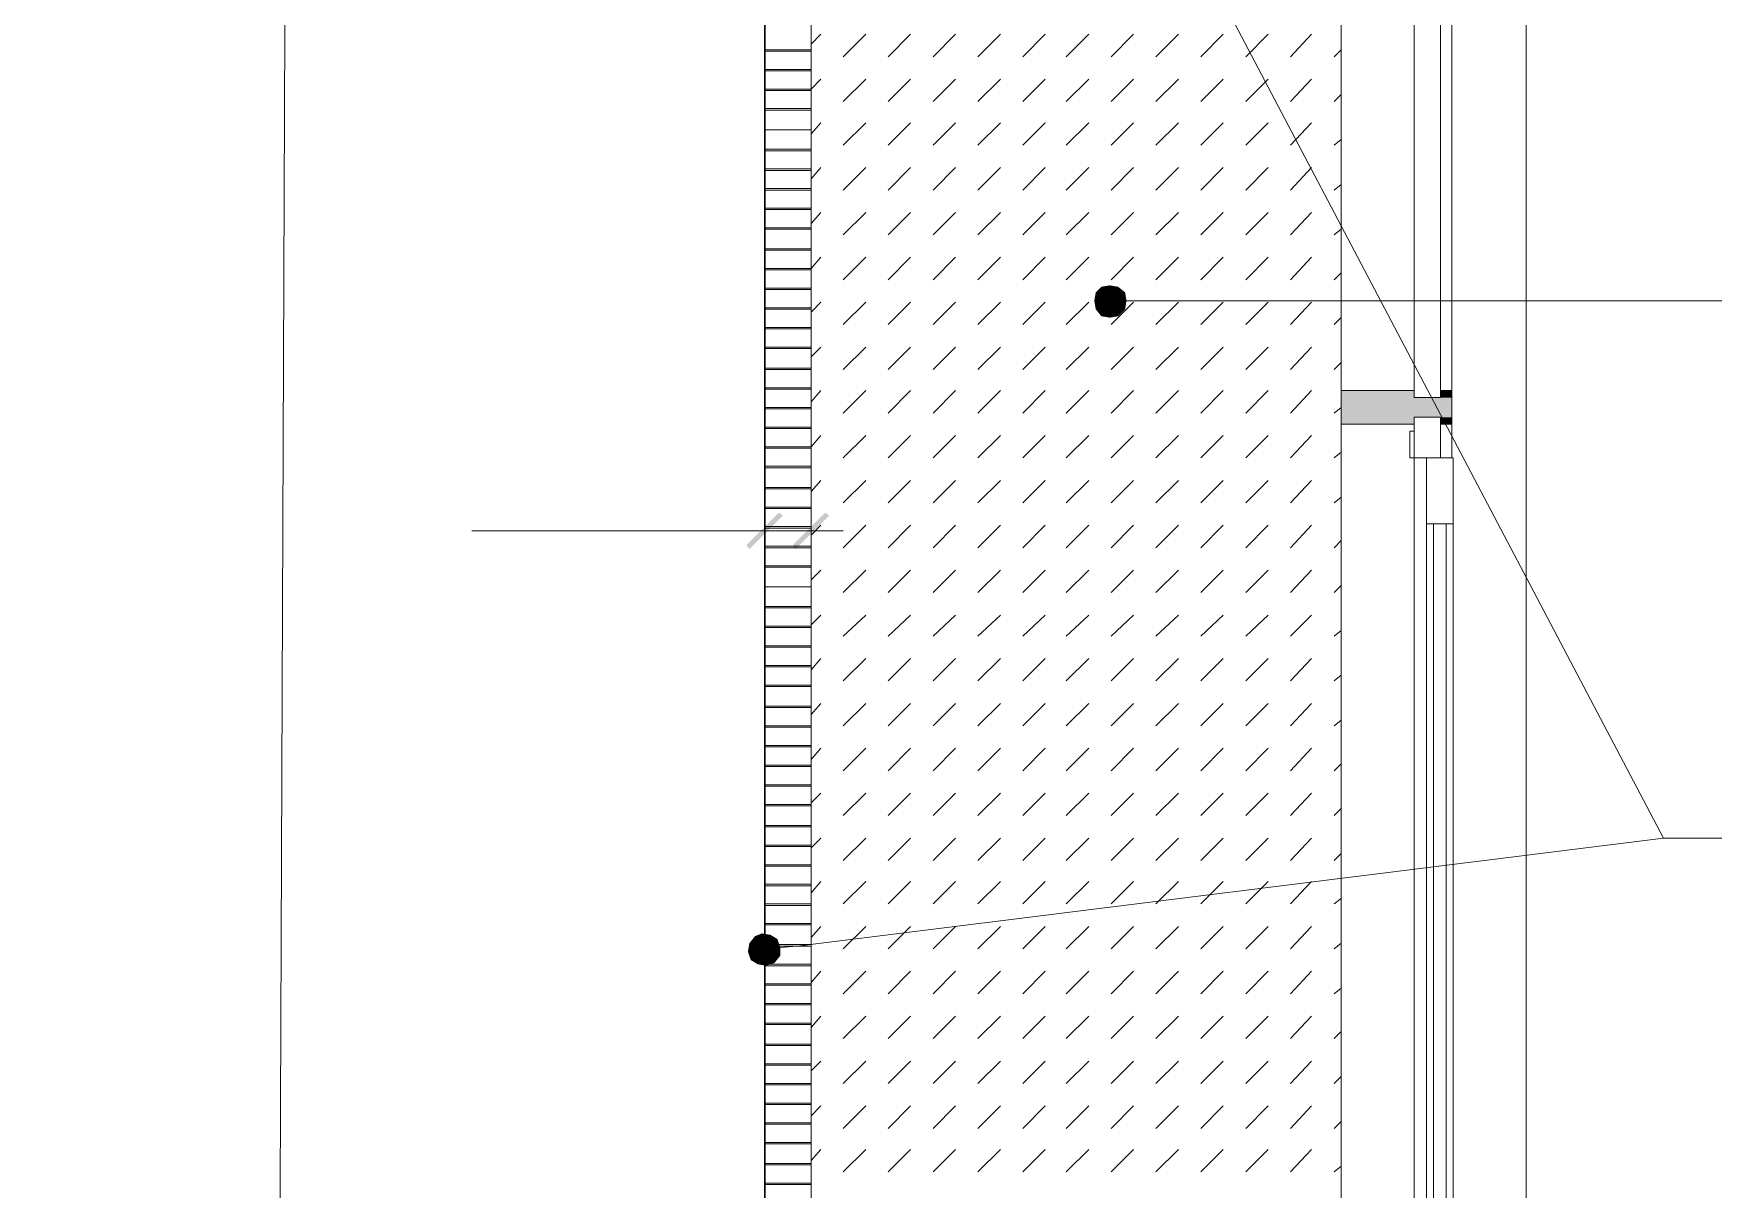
# Model space of a CAD drawing. Header units: millimetres. Extents: x -356862 to 418287, y 0 to 839748.
# Drawn here: x 350587 to 353123, y 794350 to 796094 of the extents above; entities that cross this region are included whole.
import ezdxf

# ---------------------------------------------------------------- set-up
doc = ezdxf.new("R2010")
doc.units = ezdxf.units.MM
doc.layers.add('PDF _Геометрия', color=7, linetype='Continuous', true_color=0xbababa)
doc.layers.add('PDF _Сплошная заливка', color=7, linetype='Continuous', true_color=0xf50000)

msp = doc.modelspace()

# ---------------------------------------------------------------- linework, layer by layer
at = {"layer": 'PDF _Геометрия', "color": 251, "lineweight": 20, "true_color": 0x545454}
for points in [[(352001.8493, 796863.5909), (352014.5509, 796842.4215), (353047.6155, 794880.0224), (353140.7606, 794880.0224), (356496.1034, 794880.0224)], [(350966.6679, 796251.7965), (350966.6679, 796226.3933), (350951.8493, 792597.9659), (350858.7042, 792597.9659), (347547.8171, 792597.9659)], [(352236.8292, 795690.8086), (352262.2324, 795690.8086), (353487.938, 795690.8086), (353581.0832, 795690.8086), (356146.809, 795690.8086)], [(351713.9461, 794714.9014), (351739.3493, 794717.0183), (353047.6155, 794880.0224)]]:
    msp.add_lwpolyline(points, dxfattribs=at)
at = {"layer": 'PDF _Геометрия', "color": 93, "lineweight": 5, "true_color": 0x5cb85c}
msp.add_lwpolyline([(351760.5187, 793203.4094), (351690.6598, 793203.4094), (351690.6598, 796675.1836), (351760.5187, 796675.1836)], close=True, dxfattribs=at)
at = {"layer": 'PDF _Геометрия', "color": 93, "lineweight": 30, "true_color": 0x5cb85c}
msp.add_lwpolyline([(351760.5187, 793203.4094), (351690.6598, 793203.4094), (351690.6598, 796675.1836), (351760.5187, 796675.1836)], dxfattribs=at)
at = {"layer": 'PDF _Геометрия', "color": 7, "lineweight": 18}
msp.add_lwpolyline([(351760.5187, 796675.1836), (351991.2647, 796675.1836), (351991.2647, 796505.8288), (352560.7203, 796505.8288), (352560.7203, 793203.4094), (351760.5187, 793203.4094)], close=True, dxfattribs=at)
at = {"layer": 'PDF _Геометрия', "color": 7, "lineweight": 9}
for points in [[(351760.5187, 796675.1836), (351760.5187, 793203.4094)], [(352560.7203, 795555.3248), (352560.7203, 796404.2159)], [(352560.7203, 793203.4094), (352560.7203, 795504.5183)], [(352670.8009, 795453.7119), (352664.4501, 795453.7119), (352664.4501, 795493.9336), (352670.8009, 795493.9336)]]:
    msp.add_lwpolyline(points, dxfattribs=at)
at = {"layer": 'PDF _Геометрия', "color": 252, "lineweight": 5, "true_color": 0x989898}
for points in [[(352840.1558, 796429.6191), (352840.1558, 795529.9215), (352840.1558, 793203.4094), (352730.0751, 793203.4094)], [(352560.7203, 796404.2159), (352560.7203, 795555.3248)], [(352727.9582, 796404.2159), (352727.9582, 795555.3248)], [(352670.8009, 793203.4094), (352560.7203, 793203.4094), (352560.7203, 795504.5183)], [(352727.9582, 795504.5183), (352727.9582, 795453.7119)]]:
    msp.add_lwpolyline(points, dxfattribs=at)
at = {"layer": 'PDF _Геометрия', "color": 7, "lineweight": 5}
msp.add_lwpolyline([(352670.8009, 796414.8006), (352670.8009, 795544.7401), (352711.0227, 795544.7401), (352711.0227, 796414.8006)], close=True, dxfattribs=at)
at = {"layer": 'PDF _Геометрия', "lineweight": 18}
for points in [[(351760.5187, 796078.2078), (351775.3372, 796093.0264)], [(351809.2082, 796059.1554), (351843.0792, 796093.0264)], [(351876.9501, 796059.1554), (351910.8211, 796093.0264)], [(351944.6921, 796059.1554), (351978.563, 796093.0264)], [(352012.434, 796059.1554), (352046.305, 796093.0264)], [(352080.1759, 796059.1554), (352114.0469, 796093.0264)], [(352145.8009, 796059.1554), (352179.6719, 796093.0264)], [(352213.5429, 796059.1554), (352247.4138, 796093.0264)], [(352281.2848, 796059.1554), (352315.1558, 796093.0264)], [(352349.0268, 796059.1554), (352382.8977, 796093.0264)], [(352416.7687, 796059.1554), (352450.6397, 796093.0264)], [(352484.5106, 796059.1554), (352516.2647, 796093.0264)], [(352550.1356, 796059.1554), (352560.7203, 796069.7401)], [(351760.5187, 796010.4659), (351775.3372, 796025.2844)], [(351809.2082, 795991.4135), (351843.0792, 796025.2844)], [(351876.9501, 795991.4135), (351910.8211, 796025.2844)], [(351944.6921, 795991.4135), (351978.563, 796025.2844)], [(352012.434, 795991.4135), (352046.305, 796025.2844)], [(352080.1759, 795991.4135), (352114.0469, 796025.2844)], [(352145.8009, 795991.4135), (352179.6719, 796025.2844)], [(352213.5429, 795991.4135), (352247.4138, 796025.2844)], [(352281.2848, 795991.4135), (352315.1558, 796025.2844)], [(352349.0268, 795991.4135), (352382.8977, 796025.2844)], [(352416.7687, 795991.4135), (352450.6397, 796025.2844)], [(352484.5106, 795991.4135), (352516.2647, 796025.2844)], [(352550.1356, 795991.4135), (352560.7203, 796001.9982)], [(351760.5187, 795942.724), (351775.3372, 795959.6594)], [(351809.2082, 795925.7885), (351843.0792, 795959.6594)], [(351876.9501, 795925.7885), (351910.8211, 795959.6594)], [(351944.6921, 795925.7885), (351978.563, 795959.6594)], [(352012.434, 795925.7885), (352046.305, 795959.6594)], [(352080.1759, 795925.7885), (352114.0469, 795959.6594)], [(352145.8009, 795925.7885), (352179.6719, 795959.6594)], [(352213.5429, 795925.7885), (352247.4138, 795959.6594)], [(352281.2848, 795925.7885), (352315.1558, 795959.6594)], [(352349.0268, 795925.7885), (352382.8977, 795959.6594)], [(352416.7687, 795925.7885), (352450.6397, 795959.6594)], [(352484.5106, 795925.7885), (352516.2647, 795959.6594)], [(352550.1356, 795925.7885), (352560.7203, 795934.2562)], [(351760.5187, 795874.982), (351775.3372, 795891.9175)], [(351809.2082, 795858.0465), (351843.0792, 795891.9175)], [(351876.9501, 795858.0465), (351910.8211, 795891.9175)], [(351944.6921, 795858.0465), (351978.563, 795891.9175)], [(352012.434, 795858.0465), (352046.305, 795891.9175)], [(352080.1759, 795858.0465), (352114.0469, 795891.9175)], [(352145.8009, 795858.0465), (352179.6719, 795891.9175)], [(352213.5429, 795858.0465), (352247.4138, 795891.9175)], [(352281.2848, 795858.0465), (352315.1558, 795891.9175)], [(352349.0268, 795858.0465), (352382.8977, 795891.9175)], [(352416.7687, 795858.0465), (352450.6397, 795891.9175)], [(352484.5106, 795858.0465), (352516.2647, 795891.9175)], [(352550.1356, 795858.0465), (352560.7203, 795866.5143)], [(351760.5187, 795807.2401), (351775.3372, 795824.1756)], [(351809.2082, 795790.3046), (351843.0792, 795824.1756)], [(351876.9501, 795790.3046), (351910.8211, 795824.1756)], [(351944.6921, 795790.3046), (351978.563, 795824.1756)], [(352012.434, 795790.3046), (352046.305, 795824.1756)], [(352080.1759, 795790.3046), (352114.0469, 795824.1756)], [(352145.8009, 795790.3046), (352179.6719, 795824.1756)], [(352213.5429, 795790.3046), (352247.4138, 795824.1756)], [(352281.2848, 795790.3046), (352315.1558, 795824.1756)], [(352349.0268, 795790.3046), (352382.8977, 795824.1756)], [(352416.7687, 795790.3046), (352450.6397, 795824.1756)], [(352484.5106, 795790.3046), (352516.2647, 795824.1756)], [(352550.1356, 795790.3046), (352560.7203, 795798.7724)], [(351760.5187, 795739.4982), (351775.3372, 795756.4336)], [(351809.2082, 795722.5627), (351843.0792, 795756.4336)], [(351876.9501, 795722.5627), (351910.8211, 795756.4336)], [(351944.6921, 795722.5627), (351978.563, 795756.4336)], [(352012.434, 795722.5627), (352046.305, 795756.4336)], [(352080.1759, 795722.5627), (352114.0469, 795756.4336)], [(352145.8009, 795722.5627), (352179.6719, 795756.4336)], [(352213.5429, 795722.5627), (352247.4138, 795756.4336)], [(352281.2848, 795722.5627), (352315.1558, 795756.4336)], [(352349.0268, 795722.5627), (352382.8977, 795756.4336)], [(352416.7687, 795722.5627), (352450.6397, 795756.4336)], [(352484.5106, 795722.5627), (352516.2647, 795756.4336)], [(352550.1356, 795722.5627), (352560.7203, 795733.1474)], [(351760.5187, 795673.8732), (351775.3372, 795688.6917)], [(351809.2082, 795654.8207), (351843.0792, 795688.6917)], [(351876.9501, 795654.8207), (351910.8211, 795688.6917)], [(351944.6921, 795654.8207), (351978.563, 795688.6917)], [(352012.434, 795654.8207), (352046.305, 795688.6917)], [(352080.1759, 795654.8207), (352114.0469, 795688.6917)], [(352145.8009, 795654.8207), (352179.6719, 795688.6917)], [(352213.5429, 795654.8207), (352247.4138, 795688.6917)], [(352281.2848, 795654.8207), (352315.1558, 795688.6917)], [(352349.0268, 795654.8207), (352382.8977, 795688.6917)], [(352416.7687, 795654.8207), (352450.6397, 795688.6917)], [(352484.5106, 795654.8207), (352516.2647, 795688.6917)], [(352550.1356, 795654.8207), (352560.7203, 795665.4054)], [(351760.5187, 795606.1312), (351775.3372, 795620.9498)], [(351809.2082, 795587.0788), (351843.0792, 795620.9498)], [(351876.9501, 795587.0788), (351910.8211, 795620.9498)], [(351944.6921, 795587.0788), (351978.563, 795620.9498)], [(352012.434, 795587.0788), (352046.305, 795620.9498)], [(352080.1759, 795587.0788), (352114.0469, 795620.9498)], [(352145.8009, 795587.0788), (352179.6719, 795620.9498)], [(352213.5429, 795587.0788), (352247.4138, 795620.9498)], [(352281.2848, 795587.0788), (352315.1558, 795620.9498)], [(352349.0268, 795587.0788), (352382.8977, 795620.9498)], [(352416.7687, 795587.0788), (352450.6397, 795620.9498)], [(352484.5106, 795587.0788), (352516.2647, 795620.9498)], [(352550.1356, 795587.0788), (352560.7203, 795597.6635)], [(351760.5187, 795538.3893), (351775.3372, 795555.3248)], [(351809.2082, 795521.4538), (351843.0792, 795555.3248)], [(351876.9501, 795521.4538), (351910.8211, 795555.3248)], [(351944.6921, 795521.4538), (351978.563, 795555.3248)], [(352012.434, 795521.4538), (352046.305, 795555.3248)], [(352080.1759, 795521.4538), (352114.0469, 795555.3248)], [(352145.8009, 795521.4538), (352179.6719, 795555.3248)], [(352213.5429, 795521.4538), (352247.4138, 795555.3248)], [(352281.2848, 795521.4538), (352315.1558, 795555.3248)], [(352349.0268, 795521.4538), (352382.8977, 795555.3248)], [(352416.7687, 795521.4538), (352450.6397, 795555.3248)], [(352484.5106, 795521.4538), (352516.2647, 795555.3248)], [(352550.1356, 795521.4538), (352560.7203, 795529.9215)], [(351760.5187, 795470.6474), (351775.3372, 795487.5828)], [(351809.2082, 795453.7119), (351843.0792, 795487.5828)], [(351876.9501, 795453.7119), (351910.8211, 795487.5828)], [(351944.6921, 795453.7119), (351978.563, 795487.5828)], [(352012.434, 795453.7119), (352046.305, 795487.5828)], [(352080.1759, 795453.7119), (352114.0469, 795487.5828)], [(352145.8009, 795453.7119), (352179.6719, 795487.5828)], [(352213.5429, 795453.7119), (352247.4138, 795487.5828)], [(352281.2848, 795453.7119), (352315.1558, 795487.5828)], [(352349.0268, 795453.7119), (352382.8977, 795487.5828)], [(352416.7687, 795453.7119), (352450.6397, 795487.5828)], [(352484.5106, 795453.7119), (352516.2647, 795487.5828)], [(352550.1356, 795453.7119), (352560.7203, 795462.1796)], [(351760.5187, 795402.9054), (351775.3372, 795419.8409)], [(351809.2082, 795385.9699), (351843.0792, 795419.8409)], [(351876.9501, 795385.9699), (351910.8211, 795419.8409)], [(351944.6921, 795385.9699), (351978.563, 795419.8409)], [(352012.434, 795385.9699), (352046.305, 795419.8409)], [(352080.1759, 795385.9699), (352114.0469, 795419.8409)], [(352145.8009, 795385.9699), (352179.6719, 795419.8409)], [(352213.5429, 795385.9699), (352247.4138, 795419.8409)], [(352281.2848, 795385.9699), (352315.1558, 795419.8409)], [(352349.0268, 795385.9699), (352382.8977, 795419.8409)], [(352416.7687, 795385.9699), (352450.6397, 795419.8409)], [(352484.5106, 795385.9699), (352516.2647, 795419.8409)], [(352550.1356, 795385.9699), (352560.7203, 795394.4377)], [(351760.5187, 795337.2804), (351775.3372, 795352.099)], [(351809.2082, 795318.228), (351843.0792, 795352.099)], [(351876.9501, 795318.228), (351910.8211, 795352.099)], [(351944.6921, 795318.228), (351978.563, 795352.099)], [(352012.434, 795318.228), (352046.305, 795352.099)], [(352080.1759, 795318.228), (352114.0469, 795352.099)], [(352145.8009, 795318.228), (352179.6719, 795352.099)], [(352213.5429, 795318.228), (352247.4138, 795352.099)], [(352281.2848, 795318.228), (352315.1558, 795352.099)], [(352349.0268, 795318.228), (352382.8977, 795352.099)], [(352416.7687, 795318.228), (352450.6397, 795352.099)], [(352484.5106, 795318.228), (352516.2647, 795352.099)], [(352550.1356, 795318.228), (352560.7203, 795328.8127)], [(351760.5187, 795269.5385), (351775.3372, 795284.357)], [(351809.2082, 795250.4861), (351843.0792, 795284.357)], [(351876.9501, 795250.4861), (351910.8211, 795284.357)], [(351944.6921, 795250.4861), (351978.563, 795284.357)], [(352012.434, 795250.4861), (352046.305, 795284.357)], [(352080.1759, 795250.4861), (352114.0469, 795284.357)], [(352145.8009, 795250.4861), (352179.6719, 795284.357)], [(352213.5429, 795250.4861), (352247.4138, 795284.357)], [(352281.2848, 795250.4861), (352315.1558, 795284.357)], [(352349.0268, 795250.4861), (352382.8977, 795284.357)], [(352416.7687, 795250.4861), (352450.6397, 795284.357)], [(352484.5106, 795250.4861), (352516.2647, 795284.357)], [(352550.1356, 795250.4861), (352560.7203, 795261.0707)], [(351760.5187, 795201.7965), (351775.3372, 795216.6151)], [(351809.2082, 795184.8611), (351843.0792, 795216.6151)], [(351876.9501, 795184.8611), (351910.8211, 795216.6151)], [(351944.6921, 795184.8611), (351978.563, 795216.6151)], [(352012.434, 795184.8611), (352046.305, 795216.6151)], [(352080.1759, 795184.8611), (352114.0469, 795216.6151)], [(352145.8009, 795184.8611), (352179.6719, 795216.6151)], [(352213.5429, 795184.8611), (352247.4138, 795216.6151)], [(352281.2848, 795184.8611), (352315.1558, 795216.6151)], [(352349.0268, 795184.8611), (352382.8977, 795216.6151)], [(352416.7687, 795184.8611), (352450.6397, 795216.6151)], [(352484.5106, 795184.8611), (352516.2647, 795216.6151)], [(352550.1356, 795184.8611), (352560.7203, 795193.3288)], [(351760.5187, 795134.0546), (351775.3372, 795150.9901)], [(351809.2082, 795117.1191), (351843.0792, 795150.9901)], [(351876.9501, 795117.1191), (351910.8211, 795150.9901)], [(351944.6921, 795117.1191), (351978.563, 795150.9901)], [(352012.434, 795117.1191), (352046.305, 795150.9901)], [(352080.1759, 795117.1191), (352114.0469, 795150.9901)], [(352145.8009, 795117.1191), (352179.6719, 795150.9901)], [(352213.5429, 795117.1191), (352247.4138, 795150.9901)], [(352281.2848, 795117.1191), (352315.1558, 795150.9901)], [(352349.0268, 795117.1191), (352382.8977, 795150.9901)], [(352416.7687, 795117.1191), (352450.6397, 795150.9901)], [(352484.5106, 795117.1191), (352516.2647, 795150.9901)], [(352550.1356, 795117.1191), (352560.7203, 795125.5869)], [(351760.5187, 795066.3127), (351775.3372, 795083.2482)], [(351809.2082, 795049.3772), (351843.0792, 795083.2482)], [(351876.9501, 795049.3772), (351910.8211, 795083.2482)], [(351944.6921, 795049.3772), (351978.563, 795083.2482)], [(352012.434, 795049.3772), (352046.305, 795083.2482)], [(352080.1759, 795049.3772), (352114.0469, 795083.2482)], [(352145.8009, 795049.3772), (352179.6719, 795083.2482)], [(352213.5429, 795049.3772), (352247.4138, 795083.2482)], [(352281.2848, 795049.3772), (352315.1558, 795083.2482)], [(352349.0268, 795049.3772), (352382.8977, 795083.2482)], [(352416.7687, 795049.3772), (352450.6397, 795083.2482)], [(352484.5106, 795049.3772), (352516.2647, 795083.2482)], [(352550.1356, 795049.3772), (352560.7203, 795057.8449)], [(351760.5187, 794998.5707), (351775.3372, 795015.5062)], [(351809.2082, 794981.6353), (351843.0792, 795015.5062)], [(351876.9501, 794981.6353), (351910.8211, 795015.5062)], [(351944.6921, 794981.6353), (351978.563, 795015.5062)], [(352012.434, 794981.6353), (352046.305, 795015.5062)], [(352080.1759, 794981.6353), (352114.0469, 795015.5062)], [(352145.8009, 794981.6353), (352179.6719, 795015.5062)], [(352213.5429, 794981.6353), (352247.4138, 795015.5062)], [(352281.2848, 794981.6353), (352315.1558, 795015.5062)], [(352349.0268, 794981.6353), (352382.8977, 795015.5062)], [(352416.7687, 794981.6353), (352450.6397, 795015.5062)], [(352484.5106, 794981.6353), (352516.2647, 795015.5062)], [(352550.1356, 794981.6353), (352560.7203, 794992.2199)], [(351760.5187, 794932.9457), (351775.3372, 794947.7643)], [(351809.2082, 794913.8933), (351843.0792, 794947.7643)], [(351876.9501, 794913.8933), (351910.8211, 794947.7643)], [(351944.6921, 794913.8933), (351978.563, 794947.7643)], [(352012.434, 794913.8933), (352046.305, 794947.7643)], [(352080.1759, 794913.8933), (352114.0469, 794947.7643)], [(352145.8009, 794913.8933), (352179.6719, 794947.7643)], [(352213.5429, 794913.8933), (352247.4138, 794947.7643)], [(352281.2848, 794913.8933), (352315.1558, 794947.7643)], [(352349.0268, 794913.8933), (352382.8977, 794947.7643)], [(352416.7687, 794913.8933), (352450.6397, 794947.7643)], [(352484.5106, 794913.8933), (352516.2647, 794947.7643)], [(352550.1356, 794913.8933), (352560.7203, 794924.478)], [(351760.5187, 794865.2038), (351775.3372, 794880.0224)], [(351809.2082, 794846.1514), (351843.0792, 794880.0224)], [(351876.9501, 794846.1514), (351910.8211, 794880.0224)], [(351944.6921, 794846.1514), (351978.563, 794880.0224)], [(352012.434, 794846.1514), (352046.305, 794880.0224)], [(352080.1759, 794846.1514), (352114.0469, 794880.0224)], [(352145.8009, 794846.1514), (352179.6719, 794880.0224)], [(352213.5429, 794846.1514), (352247.4138, 794880.0224)], [(352281.2848, 794846.1514), (352315.1558, 794880.0224)], [(352349.0268, 794846.1514), (352382.8977, 794880.0224)], [(352416.7687, 794846.1514), (352450.6397, 794880.0224)], [(352484.5106, 794846.1514), (352516.2647, 794880.0224)], [(352550.1356, 794846.1514), (352560.7203, 794856.7361)], [(351760.5187, 794797.4619), (351775.3372, 794814.3974)], [(351809.2082, 794780.5264), (351843.0792, 794814.3974)], [(351876.9501, 794780.5264), (351910.8211, 794814.3974)], [(351944.6921, 794780.5264), (351978.563, 794814.3974)], [(352012.434, 794780.5264), (352046.305, 794814.3974)], [(352080.1759, 794780.5264), (352114.0469, 794814.3974)], [(352145.8009, 794780.5264), (352179.6719, 794814.3974)], [(352213.5429, 794780.5264), (352247.4138, 794814.3974)], [(352281.2848, 794780.5264), (352315.1558, 794814.3974)], [(352349.0268, 794780.5264), (352382.8977, 794814.3974)], [(352416.7687, 794780.5264), (352450.6397, 794814.3974)], [(352484.5106, 794780.5264), (352516.2647, 794814.3974)], [(352550.1356, 794780.5264), (352560.7203, 794788.9941)], [(351760.5187, 794729.7199), (351775.3372, 794746.6554)], [(351809.2082, 794712.7844), (351843.0792, 794746.6554)], [(351876.9501, 794712.7844), (351910.8211, 794746.6554)], [(351944.6921, 794712.7844), (351978.563, 794746.6554)], [(352012.434, 794712.7844), (352046.305, 794746.6554)], [(352080.1759, 794712.7844), (352114.0469, 794746.6554)], [(352145.8009, 794712.7844), (352179.6719, 794746.6554)], [(352213.5429, 794712.7844), (352247.4138, 794746.6554)], [(352281.2848, 794712.7844), (352315.1558, 794746.6554)], [(352349.0268, 794712.7844), (352382.8977, 794746.6554)], [(352416.7687, 794712.7844), (352450.6397, 794746.6554)], [(352484.5106, 794712.7844), (352516.2647, 794746.6554)], [(352550.1356, 794712.7844), (352560.7203, 794721.2522)], [(351760.5187, 794661.978), (351775.3372, 794678.9135)], [(351809.2082, 794645.0425), (351843.0792, 794678.9135)], [(351876.9501, 794645.0425), (351910.8211, 794678.9135)], [(351944.6921, 794645.0425), (351978.563, 794678.9135)], [(352012.434, 794645.0425), (352046.305, 794678.9135)], [(352080.1759, 794645.0425), (352114.0469, 794678.9135)], [(352145.8009, 794645.0425), (352179.6719, 794678.9135)], [(352213.5429, 794645.0425), (352247.4138, 794678.9135)], [(352281.2848, 794645.0425), (352315.1558, 794678.9135)], [(352349.0268, 794645.0425), (352382.8977, 794678.9135)], [(352416.7687, 794645.0425), (352450.6397, 794678.9135)], [(352484.5106, 794645.0425), (352516.2647, 794678.9135)], [(352550.1356, 794645.0425), (352560.7203, 794653.5103)], [(351760.5187, 794594.2361), (351775.3372, 794611.1715)], [(351809.2082, 794577.3006), (351843.0792, 794611.1715)], [(351876.9501, 794577.3006), (351910.8211, 794611.1715)], [(351944.6921, 794577.3006), (351978.563, 794611.1715)], [(352012.434, 794577.3006), (352046.305, 794611.1715)], [(352080.1759, 794577.3006), (352114.0469, 794611.1715)], [(352145.8009, 794577.3006), (352179.6719, 794611.1715)], [(352213.5429, 794577.3006), (352247.4138, 794611.1715)], [(352281.2848, 794577.3006), (352315.1558, 794611.1715)], [(352349.0268, 794577.3006), (352382.8977, 794611.1715)], [(352416.7687, 794577.3006), (352450.6397, 794611.1715)], [(352484.5106, 794577.3006), (352516.2647, 794611.1715)], [(352550.1356, 794577.3006), (352560.7203, 794587.8853)], [(351760.5187, 794528.6111), (351775.3372, 794543.4296)], [(351809.2082, 794509.5586), (351843.0792, 794543.4296)], [(351876.9501, 794509.5586), (351910.8211, 794543.4296)], [(351944.6921, 794509.5586), (351978.563, 794543.4296)], [(352012.434, 794509.5586), (352046.305, 794543.4296)], [(352080.1759, 794509.5586), (352114.0469, 794543.4296)], [(352145.8009, 794509.5586), (352179.6719, 794543.4296)], [(352213.5429, 794509.5586), (352247.4138, 794543.4296)], [(352281.2848, 794509.5586), (352315.1558, 794543.4296)], [(352349.0268, 794509.5586), (352382.8977, 794543.4296)], [(352416.7687, 794509.5586), (352450.6397, 794543.4296)], [(352484.5106, 794509.5586), (352516.2647, 794543.4296)], [(352550.1356, 794509.5586), (352560.7203, 794520.1433)], [(351760.5187, 794460.8691), (351775.3372, 794475.6877)], [(351809.2082, 794441.8167), (351843.0792, 794475.6877)], [(351876.9501, 794441.8167), (351910.8211, 794475.6877)], [(351944.6921, 794441.8167), (351978.563, 794475.6877)], [(352012.434, 794441.8167), (352046.305, 794475.6877)], [(352080.1759, 794441.8167), (352114.0469, 794475.6877)], [(352145.8009, 794441.8167), (352179.6719, 794475.6877)], [(352213.5429, 794441.8167), (352247.4138, 794475.6877)], [(352281.2848, 794441.8167), (352315.1558, 794475.6877)], [(352349.0268, 794441.8167), (352382.8977, 794475.6877)], [(352416.7687, 794441.8167), (352450.6397, 794475.6877)], [(352484.5106, 794441.8167), (352516.2647, 794475.6877)], [(352550.1356, 794441.8167), (352560.7203, 794452.4014)], [(351760.5187, 794393.1272), (351775.3372, 794410.0627)], [(351809.2082, 794376.1917), (351843.0792, 794410.0627)], [(351876.9501, 794376.1917), (351910.8211, 794410.0627)], [(351944.6921, 794376.1917), (351978.563, 794410.0627)], [(352012.434, 794376.1917), (352046.305, 794410.0627)], [(352080.1759, 794376.1917), (352114.0469, 794410.0627)], [(352145.8009, 794376.1917), (352179.6719, 794410.0627)], [(352213.5429, 794376.1917), (352247.4138, 794410.0627)], [(352281.2848, 794376.1917), (352315.1558, 794410.0627)], [(352349.0268, 794376.1917), (352382.8977, 794410.0627)], [(352416.7687, 794376.1917), (352450.6397, 794410.0627)], [(352484.5106, 794376.1917), (352516.2647, 794410.0627)], [(352550.1356, 794376.1917), (352560.7203, 794384.6594)]]:
    msp.add_lwpolyline(points, dxfattribs=at)
at = {"layer": 'PDF _Геометрия', "color": 254, "lineweight": 5, "true_color": 0xdcdcdc}
for points in [[(351690.6598, 796069.7401), (351760.5187, 796069.7401)], [(351690.6598, 796040.103), (351760.5187, 796040.103)], [(351690.6598, 796008.349), (351760.5187, 796008.349)], [(351690.6598, 795978.7119), (351760.5187, 795978.7119)], [(351690.6598, 795949.0748), (351760.5187, 795949.0748)], [(351690.6598, 795919.4377), (351760.5187, 795919.4377)], [(351690.6598, 795889.8006), (351760.5187, 795889.8006)], [(351690.6598, 795858.0465), (351760.5187, 795858.0465)], [(351690.6598, 795828.4094), (351760.5187, 795828.4094)], [(351690.6598, 795798.7724), (351760.5187, 795798.7724)], [(351690.6598, 795769.1353), (351760.5187, 795769.1353)], [(351690.6598, 795739.4982), (351760.5187, 795739.4982)], [(351690.6598, 795709.8611), (351760.5187, 795709.8611)], [(351690.6598, 795678.107), (351760.5187, 795678.107)], [(351690.6598, 795648.4699), (351760.5187, 795648.4699)], [(351690.6598, 795618.8328), (351760.5187, 795618.8328)], [(351690.6598, 795589.1957), (351760.5187, 795589.1957)], [(351690.6598, 795559.5586), (351760.5187, 795559.5586)], [(351690.6598, 795529.9215), (351760.5187, 795529.9215)], [(351690.6598, 795498.1675), (351760.5187, 795498.1675)], [(351690.6598, 795468.5304), (351760.5187, 795468.5304)], [(351690.6598, 795438.8933), (351760.5187, 795438.8933)], [(351690.6598, 795409.2562), (351760.5187, 795409.2562)], [(351690.6598, 795379.6191), (351760.5187, 795379.6191)], [(351690.6598, 795349.982), (351760.5187, 795349.982)], [(351690.6598, 795318.228), (351760.5187, 795318.228)], [(351690.6598, 795288.5909), (351760.5187, 795288.5909)], [(351690.6598, 795258.9538), (351760.5187, 795258.9538)], [(351690.6598, 795229.3167), (351760.5187, 795229.3167)], [(351690.6598, 795199.6796), (351760.5187, 795199.6796)], [(351690.6598, 795167.9256), (351760.5187, 795167.9256)], [(351690.6598, 795138.2885), (351760.5187, 795138.2885)], [(351690.6598, 795108.6514), (351760.5187, 795108.6514)], [(351690.6598, 795079.0143), (351760.5187, 795079.0143)], [(351690.6598, 795049.3772), (351760.5187, 795049.3772)], [(351690.6598, 795019.7401), (351760.5187, 795019.7401)], [(351690.6598, 794987.9861), (351760.5187, 794987.9861)], [(351690.6598, 794958.349), (351760.5187, 794958.349)], [(351690.6598, 794928.7119), (351760.5187, 794928.7119)], [(351690.6598, 794899.0748), (351760.5187, 794899.0748)], [(351690.6598, 794869.4377), (351760.5187, 794869.4377)], [(351690.6598, 794839.8006), (351760.5187, 794839.8006)], [(351690.6598, 794808.0465), (351760.5187, 794808.0465)], [(351690.6598, 794778.4094), (351760.5187, 794778.4094)], [(351690.6598, 794748.7724), (351760.5187, 794748.7724)], [(351690.6598, 794719.1353), (351760.5187, 794719.1353)], [(351690.6598, 794689.4982), (351760.5187, 794689.4982)], [(351690.6598, 794659.8611), (351760.5187, 794659.8611)], [(351690.6598, 794628.107), (351760.5187, 794628.107)], [(351690.6598, 794598.4699), (351760.5187, 794598.4699)], [(351690.6598, 794568.8328), (351760.5187, 794568.8328)], [(351690.6598, 794539.1957), (351760.5187, 794539.1957)], [(351690.6598, 794509.5586), (351760.5187, 794509.5586)], [(351690.6598, 794477.8046), (351760.5187, 794477.8046)], [(351690.6598, 794448.1675), (351760.5187, 794448.1675)], [(351690.6598, 794418.5304), (351760.5187, 794418.5304)], [(351690.6598, 794388.8933), (351760.5187, 794388.8933)], [(351690.6598, 794359.2562), (351760.5187, 794359.2562)]]:
    msp.add_lwpolyline(points, close=True, dxfattribs=at)
for points in [[(351760.5187, 796067.6232), (351690.6598, 796067.6232)], [(351760.5187, 796037.9861), (351690.6598, 796037.9861)], [(351760.5187, 796010.4659), (351690.6598, 796010.4659)], [(351760.5187, 795980.8288), (351690.6598, 795980.8288)], [(351760.5187, 795949.0748), (351690.6598, 795949.0748)], [(351760.5187, 795917.3207), (351690.6598, 795917.3207)], [(351760.5187, 795887.6836), (351690.6598, 795887.6836)], [(351760.5187, 795860.1635), (351690.6598, 795860.1635)], [(351760.5187, 795830.5264), (351690.6598, 795830.5264)], [(351760.5187, 795800.8893), (351690.6598, 795800.8893)], [(351760.5187, 795767.0183), (351690.6598, 795767.0183)], [(351760.5187, 795737.3812), (351690.6598, 795737.3812)], [(351760.5187, 795707.7441), (351690.6598, 795707.7441)], [(351760.5187, 795680.224), (351690.6598, 795680.224)], [(351760.5187, 795650.5869), (351690.6598, 795650.5869)], [(351760.5187, 795620.9498), (351690.6598, 795620.9498)], [(351760.5187, 795587.0788), (351690.6598, 795587.0788)], [(351760.5187, 795557.4417), (351690.6598, 795557.4417)], [(351760.5187, 795527.8046), (351690.6598, 795527.8046)], [(351760.5187, 795500.2844), (351690.6598, 795500.2844)], [(351760.5187, 795470.6474), (351690.6598, 795470.6474)], [(351760.5187, 795441.0103), (351690.6598, 795441.0103)], [(352689.8534, 793203.4094), (352670.8009, 793203.4094), (352670.8009, 795453.7119)], [(351760.5187, 795407.1393), (351690.6598, 795407.1393)], [(351760.5187, 795377.5022), (351690.6598, 795377.5022)], [(351760.5187, 795347.8651), (351690.6598, 795347.8651)], [(351760.5187, 795320.3449), (351690.6598, 795320.3449)], [(351760.5187, 795290.7078), (351690.6598, 795290.7078)], [(351760.5187, 795258.9538), (351690.6598, 795258.9538)], [(351760.5187, 795227.1998), (351690.6598, 795227.1998)], [(351760.5187, 795197.5627), (351690.6598, 795197.5627)], [(351760.5187, 795170.0425), (351690.6598, 795170.0425)], [(351760.5187, 795140.4054), (351690.6598, 795140.4054)], [(351760.5187, 795110.7683), (351690.6598, 795110.7683)], [(351760.5187, 795076.8974), (351690.6598, 795076.8974)], [(351760.5187, 795047.2603), (351690.6598, 795047.2603)], [(351760.5187, 795017.6232), (351690.6598, 795017.6232)], [(351760.5187, 794990.103), (351690.6598, 794990.103)], [(351760.5187, 794960.4659), (351690.6598, 794960.4659)], [(351760.5187, 794930.8288), (351690.6598, 794930.8288)], [(351760.5187, 794896.9578), (351690.6598, 794896.9578)], [(351760.5187, 794867.3207), (351690.6598, 794867.3207)], [(351760.5187, 794837.6836), (351690.6598, 794837.6836)], [(351760.5187, 794810.1635), (351690.6598, 794810.1635)], [(351760.5187, 794780.5264), (351690.6598, 794780.5264)], [(351760.5187, 794750.8893), (351690.6598, 794750.8893)], [(351760.5187, 794717.0183), (351690.6598, 794717.0183)], [(351760.5187, 794687.3812), (351690.6598, 794687.3812)], [(351760.5187, 794657.7441), (351690.6598, 794657.7441)], [(351760.5187, 794630.224), (351690.6598, 794630.224)], [(351760.5187, 794600.5869), (351690.6598, 794600.5869)], [(351760.5187, 794566.7159), (351690.6598, 794566.7159)], [(351760.5187, 794537.0788), (351690.6598, 794537.0788)], [(351760.5187, 794507.4417), (351690.6598, 794507.4417)], [(351760.5187, 794479.9215), (351690.6598, 794479.9215)], [(351760.5187, 794450.2844), (351690.6598, 794450.2844)], [(351760.5187, 794420.6474), (351690.6598, 794420.6474)], [(351760.5187, 794386.7764), (351690.6598, 794386.7764)], [(351760.5187, 794357.1393), (351690.6598, 794357.1393)]]:
    msp.add_lwpolyline(points, dxfattribs=at)
at = {"layer": 'PDF _Геометрия', "color": 7, "lineweight": 20}
for points in [[(352711.0227, 795555.3248), (352711.0227, 795544.7401), (352670.8009, 795544.7401), (352670.8009, 795555.3248), (352560.7203, 795555.3248), (352560.7203, 795504.5183), (352670.8009, 795504.5183), (352670.8009, 795515.103), (352711.0227, 795515.103), (352711.0227, 795504.5183), (352727.9582, 795504.5183), (352727.9582, 795555.3248)], [(352711.0227, 795515.103), (352670.8009, 795515.103), (352670.8009, 795453.7119), (352711.0227, 795453.7119)]]:
    msp.add_lwpolyline(points, close=True, dxfattribs=at)
at = {"layer": 'PDF _Геометрия', "color": 7, "lineweight": 9}
msp.add_lwpolyline([(352689.8534, 795453.7119), (352689.8534, 795354.2159), (352730.0751, 795354.2159), (352730.0751, 795453.7119)], close=True, dxfattribs=at)
at = {"layer": 'PDF _Геометрия', "color": 7, "lineweight": 18}
for points in [[(351690.6598, 794990.103), (351690.6598, 795394.4377)], [(351760.5187, 795002.8046), (351760.5187, 795394.4377)], [(351248.2203, 795343.6312), (351690.6598, 795343.6312)], [(351809.2082, 795343.6312), (351639.8534, 795343.6312)]]:
    msp.add_lwpolyline(points, dxfattribs=at)
at = {"layer": 'PDF _Геометрия', "color": 7, "lineweight": 5}
for points in [[(352689.8534, 793305.0224), (352689.8534, 795354.2159)], [(352730.0751, 795354.2159), (352730.0751, 793305.0224)]]:
    msp.add_lwpolyline(points, dxfattribs=at)
at = {"layer": 'PDF _Геометрия', "color": 171, "lineweight": 5, "true_color": 0x8080ff}
msp.add_lwpolyline([(352700.438, 795354.2159), (352700.438, 793305.0224), (352719.4905, 793305.0224), (352719.4905, 795354.2159)], close=True, dxfattribs=at)
at = {"layer": 'PDF _Сплошная заливка', "color": 251, "true_color": 0x545454, "transparency": 33554559}
for points in [[(352198.7243, 795711.978), (352211.4259, 795690.8086), (352190.2566, 795703.5103)], [(352211.4259, 795714.0949), (352198.7243, 795711.978), (352211.4259, 795690.8086)], [(352211.4259, 795690.8086), (352224.1276, 795711.978), (352211.4259, 795714.0949)], [(352234.7122, 795703.5103), (352211.4259, 795690.8086), (352224.1276, 795711.978)], [(352211.4259, 795690.8086), (352190.2566, 795703.5103), (352188.1397, 795690.8086)], [(352188.1397, 795690.8086), (352190.2566, 795678.107), (352211.4259, 795690.8086)], [(352190.2566, 795678.107), (352211.4259, 795690.8086), (352198.7243, 795667.5224)], [(352211.4259, 795690.8086), (352198.7243, 795667.5224), (352211.4259, 795665.4054)], [(352236.8292, 795690.8086), (352234.7122, 795703.5103), (352211.4259, 795690.8086)], [(352211.4259, 795665.4054), (352224.1276, 795667.5224), (352211.4259, 795690.8086)], [(352224.1276, 795667.5224), (352211.4259, 795690.8086), (352234.7122, 795678.107)], [(352211.4259, 795690.8086), (352234.7122, 795678.107), (352236.8292, 795690.8086)], [(351675.8413, 794731.8369), (351690.6598, 794712.7844), (351667.3735, 794721.2522)], [(351686.4259, 794736.0707), (351675.8413, 794731.8369), (351690.6598, 794712.7844)], [(351690.6598, 794712.7844), (351699.1276, 794733.9538), (351686.4259, 794736.0707)], [(351709.7122, 794727.603), (351690.6598, 794712.7844), (351699.1276, 794733.9538)], [(351713.9461, 794714.9014), (351709.7122, 794727.603), (351690.6598, 794712.7844)], [(351690.6598, 794712.7844), (351667.3735, 794721.2522), (351665.2566, 794708.5506)], [(351665.2566, 794708.5506), (351669.4905, 794695.849), (351690.6598, 794712.7844)], [(351669.4905, 794695.849), (351690.6598, 794712.7844), (351680.0751, 794689.4982)], [(351690.6598, 794712.7844), (351680.0751, 794689.4982), (351692.7768, 794687.3812)], [(351690.6598, 794712.7844), (351713.9461, 794702.1998), (351713.9461, 794714.9014)], [(351692.7768, 794687.3812), (351705.4784, 794691.6151), (351690.6598, 794712.7844)], [(351705.4784, 794691.6151), (351690.6598, 794712.7844), (351713.9461, 794702.1998)]]:
    msp.add_solid(points, dxfattribs=at)
at = {"layer": 'PDF _Сплошная заливка', "color": 252, "true_color": 0x989898, "transparency": 33554559}
for points in [[(352670.8009, 795555.3248), (352560.7203, 795555.3248), (352670.8009, 795544.7401)], [(352560.7203, 795555.3248), (352670.8009, 795544.7401), (352560.7203, 795544.7401)], [(352727.9582, 795544.7401), (352560.7203, 795544.7401), (352727.9582, 795515.103)], [(352560.7203, 795544.7401), (352727.9582, 795515.103), (352560.7203, 795515.103)], [(352727.9582, 795555.3248), (352711.0227, 795555.3248), (352727.9582, 795544.7401)], [(352711.0227, 795555.3248), (352727.9582, 795544.7401), (352711.0227, 795544.7401)], [(352670.8009, 795515.103), (352560.7203, 795515.103), (352670.8009, 795504.5183)], [(352560.7203, 795515.103), (352670.8009, 795504.5183), (352560.7203, 795504.5183)], [(352727.9582, 795515.103), (352711.0227, 795515.103), (352727.9582, 795504.5183)], [(352711.0227, 795515.103), (352727.9582, 795504.5183), (352711.0227, 795504.5183)]]:
    msp.add_solid(points, dxfattribs=at)
at = {"layer": 'PDF _Сплошная заливка', "color": 7, "transparency": 33554559}
for points in [[(351711.8292, 795371.1514), (351667.3735, 795316.1111), (351663.1397, 795322.4619)], [(351718.18, 795366.9175), (351711.8292, 795371.1514), (351667.3735, 795316.1111)], [(351732.9985, 795322.4619), (351737.2324, 795316.1111), (351781.688, 795371.1514)], [(351737.2324, 795316.1111), (351781.688, 795371.1514), (351788.0388, 795366.9175)]]:
    msp.add_solid(points, dxfattribs=at)

doc.saveas('drawing.dxf')
